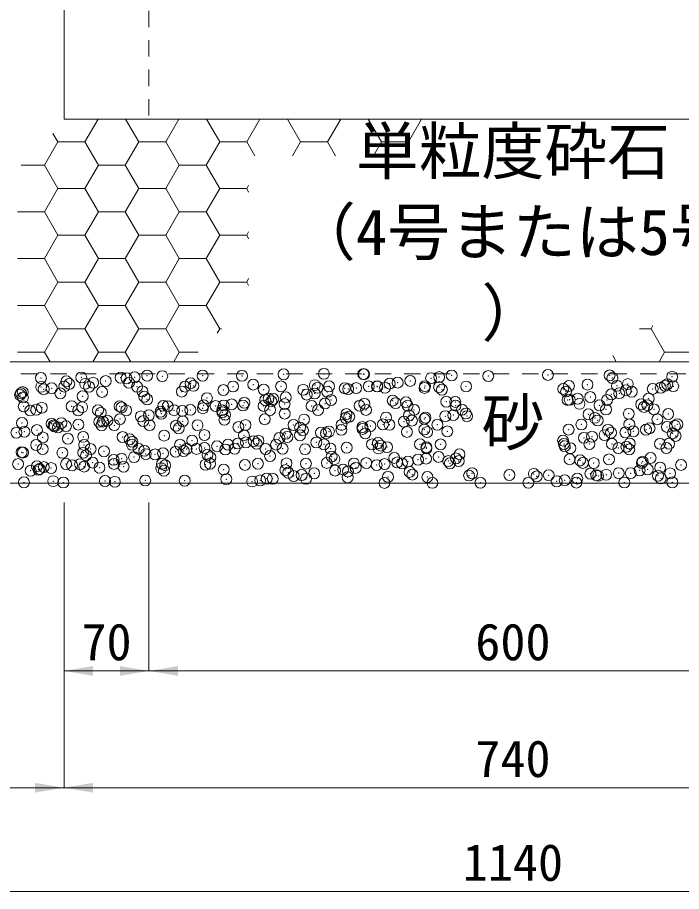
# Model space of a CAD drawing. Units: millimetres at full size. Extents: x 40781 to 122968, y -21714 to -2620.
# Drawn here: x 75143 to 75690, y -7374 to -6653 of the extents above; entities that cross this region are included whole.
import ezdxf
from ezdxf.enums import TextEntityAlignment as Align

# ---------------------------------------------------------------- set-up
doc = ezdxf.new("R2010")
doc.units = ezdxf.units.MM
doc.header["$LTSCALE"] = 18
doc.header["$PDMODE"] = 32
doc.header["$PDSIZE"] = 9
doc.linetypes.add('USER2', pattern=[1.35, 0.75, -0.6])
for name, color, linetype, lineweight in [('0_2', 7, 'Continuous', 9), ('ハッチング', 7, 'Continuous', 5), ('寸法線', 7, 'Continuous', 9), ('本体', 2, 'Continuous', 13)]:
    doc.layers.add(name, color=color, linetype=linetype, lineweight=lineweight)
doc.styles.add('ＭＳ ゴシック', font='')
doc.styles.get('ＭＳ ゴシック').set_extended_font_data('MS Gothic')

# ---------------------------------------------------------------- blocks, each defined once
blk = doc.blocks.new('filled_arrow')
at = {"color": 0, "linetype": 'Continuous', "lineweight": -2}
blk.add_solid([(7.5, 1.25), (0, 0), (7.5, -1.25)], dxfattribs=at)

msp = doc.modelspace()

# ---------------------------------------------------------------- linework, layer by layer
at = {"layer": 'ハッチング'}
for p, q in [((75198.29, -6755.84), (75209.17, -6737)), ((75242.74, -6755.84), (75231.86, -6737)), ((75264.96, -6755.84), (75275.84, -6737)), ((75309.41, -6755.84), (75298.53, -6737)), ((75331.64, -6755.84), (75342.52, -6737)), ((75376.09, -6755.84), (75365.21, -6737)), ((75398.31, -6755.84), (75409.19, -6737)), ((75442.76, -6755.84), (75431.88, -6737)), ((75465.08, -6755.68), (75475.87, -6737)), ((75176.06, -6755.84), (75171.98, -6748.78)), ((75164.95, -6775.09), (75176.06, -6755.84)), ((75176.06, -6755.84), (75198.29, -6755.84)), ((75209.4, -6775.09), (75198.29, -6755.84)), ((75231.62, -6775.09), (75242.74, -6755.84)), ((75242.74, -6755.84), (75264.96, -6755.84)), ((75276.07, -6775.09), (75264.96, -6755.84)), ((75298.3, -6775.09), (75309.41, -6755.84)), ((75309.41, -6755.84), (75331.64, -6755.84)), ((75338.24, -6767.27), (75331.64, -6755.84)), ((75369.49, -6767.27), (75376.09, -6755.84)), ((75376.09, -6755.84), (75398.31, -6755.84)), ((75404.91, -6767.27), (75398.31, -6755.84)), ((75436.16, -6767.27), (75442.76, -6755.84)), ((75442.76, -6755.84), (75464.92, -6755.84)), ((75145.67, -6775.09), (75164.95, -6775.09)), ((75176.06, -6794.34), (75164.95, -6775.09)), ((75198.29, -6794.34), (75209.4, -6775.09)), ((75209.4, -6775.09), (75231.62, -6775.09)), ((75242.74, -6794.34), (75231.62, -6775.09)), ((75264.96, -6794.34), (75276.07, -6775.09)), ((75276.07, -6775.09), (75298.3, -6775.09)), ((75309.41, -6794.34), (75298.3, -6775.09)), ((75331.64, -6794.34), (75333.28, -6791.49)), ((75164.95, -6813.58), (75176.06, -6794.34)), ((75176.06, -6794.34), (75198.29, -6794.34)), ((75209.4, -6813.58), (75198.29, -6794.34)), ((75231.62, -6813.58), (75242.74, -6794.34)), ((75242.74, -6794.34), (75264.96, -6794.34)), ((75276.07, -6813.58), (75264.96, -6794.34)), ((75298.3, -6813.58), (75309.41, -6794.34)), ((75309.41, -6794.34), (75331.64, -6794.34)), ((75333.28, -6797.18), (75331.64, -6794.34)), ((75142.73, -6813.58), (75164.95, -6813.58)), ((75176.06, -6832.83), (75164.95, -6813.58)), ((75198.29, -6832.83), (75209.4, -6813.58)), ((75209.4, -6813.58), (75231.62, -6813.58)), ((75242.74, -6832.83), (75231.62, -6813.58)), ((75264.96, -6832.83), (75276.07, -6813.58)), ((75276.07, -6813.58), (75298.3, -6813.58)), ((75309.41, -6832.83), (75298.3, -6813.58)), ((75164.95, -6852.08), (75176.06, -6832.83)), ((75176.06, -6832.83), (75198.29, -6832.83)), ((75209.4, -6852.08), (75198.29, -6832.83)), ((75231.62, -6852.08), (75242.74, -6832.83)), ((75242.74, -6832.83), (75264.96, -6832.83)), ((75276.07, -6852.08), (75264.96, -6832.83)), ((75298.3, -6852.08), (75309.41, -6832.83)), ((75309.41, -6832.83), (75331.64, -6832.83)), ((75331.64, -6832.83), (75333.28, -6829.99)), ((75333.28, -6835.68), (75331.64, -6832.83)), ((75142.73, -6852.08), (75164.95, -6852.08)), ((75176.06, -6871.33), (75164.95, -6852.08)), ((75198.29, -6871.33), (75209.4, -6852.08)), ((75209.4, -6852.08), (75231.62, -6852.08)), ((75242.74, -6871.33), (75231.62, -6852.08)), ((75264.96, -6871.33), (75276.07, -6852.08)), ((75276.07, -6852.08), (75298.3, -6852.08)), ((75309.41, -6871.33), (75298.3, -6852.08)), ((75164.95, -6890.57), (75176.06, -6871.33)), ((75176.06, -6871.33), (75198.29, -6871.33)), ((75209.4, -6890.57), (75198.29, -6871.33)), ((75231.62, -6890.57), (75242.74, -6871.33)), ((75242.74, -6871.33), (75264.96, -6871.33)), ((75276.07, -6890.57), (75264.96, -6871.33)), ((75298.3, -6890.57), (75309.41, -6871.33)), ((75309.41, -6871.33), (75331.64, -6871.33)), ((75331.64, -6871.33), (75333.28, -6868.48)), ((75333.28, -6874.17), (75331.64, -6871.33)), ((75142.73, -6890.57), (75164.95, -6890.57)), ((75176.06, -6909.82), (75164.95, -6890.57)), ((75198.29, -6909.82), (75209.4, -6890.57)), ((75209.4, -6890.57), (75231.62, -6890.57)), ((75242.74, -6909.82), (75231.62, -6890.57)), ((75264.96, -6909.82), (75276.07, -6890.57)), ((75276.07, -6890.57), (75298.3, -6890.57)), ((75309.41, -6909.82), (75298.3, -6890.57)), ((75665.01, -6909.82), (75666.56, -6907.14)), ((75164.95, -6929.07), (75176.06, -6909.82)), ((75176.06, -6909.82), (75198.29, -6909.82)), ((75209.4, -6929.07), (75198.29, -6909.82)), ((75231.62, -6929.07), (75242.74, -6909.82)), ((75242.74, -6909.82), (75264.96, -6909.82)), ((75276.07, -6929.07), (75264.96, -6909.82)), ((75307.32, -6913.44), (75309.41, -6909.82)), ((75309.41, -6909.82), (75310.94, -6909.82)), ((75655.5, -6909.82), (75665.01, -6909.82)), ((75676.12, -6929.07), (75665.01, -6909.82)), ((75142.73, -6929.07), (75164.95, -6929.07)), ((75169.53, -6937), (75164.95, -6929.07)), ((75204.82, -6937), (75209.4, -6929.07)), ((75209.4, -6929.07), (75231.62, -6929.07)), ((75236.2, -6937), (75231.62, -6929.07)), ((75271.5, -6937), (75276.07, -6929.07)), ((75276.07, -6929.07), (75291.69, -6929.07)), ((75671.55, -6937), (75676.12, -6929.07)), ((75676.12, -6929.07), (75698.35, -6929.07)), ((75636.25, -6937), (75633.35, -6931.97))]:
    msp.add_line(p, q, dxfattribs=at)
at = {"layer": 'ハッチング', "linetype": 'USER2', "lineweight": 9}
msp.add_lwpolyline([(75921.1, -6217), (76131.1, -6217), (76131.1, -6947), (74971.1, -6947), (74971.1, -6217), (75181.1, -6217)], dxfattribs=at)
at = {"layer": 'ハッチング', "lineweight": 20}
msp.add_lwpolyline([(75181.1, -6227), (74981.1, -6227), (74981.1, -6937), (76121.1, -6937), (76121.1, -6227), (75921.1, -6227)], dxfattribs=at)
msp.add_lwpolyline([(74981.1, -7037), (76121.1, -7037), (76121.1, -6937), (74981.1, -6937)], close=True, dxfattribs=at)
at = {"layer": 'ハッチング'}
for p in [(75249.61, -6948.52), (75262.05, -6948.95), (75295.3, -6948.53), (75327.79, -6948.68), (75362.09, -6947.45), (75395.33, -6947.02), (75427.82, -6947.18), (75428.36, -6947.34), (75500.62, -6948.36), (75530.74, -6948.9), (75579.97, -6947.88), (75630.79, -6948.31), (75682.36, -6949.44), (75162.02, -6950.46), (75183.07, -6953.22), (75185.41, -6955.37), (75195.27, -6950.03), (75198.49, -6955.25), (75205.1, -6954.38), (75215.42, -6953.02), (75227.75, -6950.19), (75232.67, -6950.75), (75234.63, -6954.35), (75239.28, -6949.88), (75285.45, -6954.78), (75337.02, -6955.91), (75387.84, -6956.34), (75449.5, -6955.09), (75456.11, -6954.22), (75466.43, -6952.86), (75483.68, -6950.59), (75490.29, -6949.72), (75612.57, -6955.92), (75633.13, -6950.46), (75645.81, -6955.5), (75678.3, -6955.65), (75145.65, -6963.02), (75147.05, -6962.02), (75162.23, -6957.75), (75164.3, -6959.75), (75170.91, -6958.88), (75178.14, -6963.17), (75181.24, -6957.52), (75201.78, -6957.68), (75212.44, -6961.94), (75241.33, -6957.61), (75245.68, -6961.51), (75278.17, -6961.67), (75280.88, -6957.54), (75287.79, -6956.93), (75312.47, -6960.43), (75320.43, -6957.47), (75345.71, -6960.01), (75359.98, -6957.39), (75378.2, -6960.17), (75387.74, -6963.22), (75390.18, -6958.49), (75398.06, -6961.86), (75399.53, -6957.32), (75412.5, -6958.93), (75415.31, -6959.59), (75421.92, -6958.72), (75432.25, -6957.36), (75439.08, -6957.25), (75439.41, -6957.47), (75445.75, -6958.51), (75478.23, -6958.66), (75478.63, -6957.18), (75490.22, -6957.9), (75492.56, -6960.05), (75512.54, -6957.43), (75592.61, -6959.46), (75594.95, -6961.61), (75597.28, -6956.96), (75632.13, -6963.93), (75636.83, -6956.89), (75638.74, -6963.06), (75644.18, -6960.58), (75649.07, -6961.7), (75666.32, -6959.42), (75672.93, -6958.55), (75676.38, -6956.82), (75683.25, -6957.2), (75144.89, -6964.37), (75147.23, -6966.51), (75196.46, -6965.49), (75247.27, -6965.93), (75249.61, -6968.07), (75298.84, -6967.05), (75329.69, -6970.86), (75346.94, -6968.59), (75349.66, -6967.49), (75352, -6969.63), (75353.55, -6967.72), (75363.88, -6966.36), (75381.13, -6964.09), (75401.23, -6968.61), (75452.05, -6969.05), (75454.39, -6971.19), (75462.92, -6970.41), (75496.16, -6969.99), (75503.61, -6970.17), (75596.2, -6968.49), (75597.95, -6968.43), (75604.56, -6967.56), (75614.88, -6966.2), (75628.68, -6968.64), (75662.98, -6967.41), (75147.85, -6973.86), (75153.21, -6977.27), (75158.28, -6976.64), (75162.82, -6974.93), (75187.4, -6973.79), (75192.76, -6977.2), (75196.07, -6974.5), (75209.1, -6977.08), (75226.95, -6973.72), (75228.55, -6974.66), (75232.31, -6977.13), (75260.66, -6978.2), (75262.85, -6973.42), (75266.5, -6973.65), (75271.86, -6977.06), (75278.57, -6977.59), (75285.18, -6976.72), (75295.5, -6975.36), (75296.1, -6973), (75306.05, -6973.57), (75311.41, -6976.99), (75312.75, -6973.09), (75319.36, -6972.22), (75328.59, -6973.15), (75345.6, -6973.5), (75350.96, -6976.91), (75362.89, -6971.92), (75385.15, -6973.43), (75390.51, -6976.84), (75396.13, -6971.49), (75424.7, -6973.36), (75428.62, -6971.65), (75430.06, -6976.77), (75464.25, -6973.29), (75469.61, -6976.7), (75503.8, -6973.21), (75509.16, -6976.63), (75606, -6971.73), (75622.45, -6973), (75627.81, -6976.41), (75656.82, -6972.17), (75659.16, -6974.31), (75662, -6972.93), (75667.35, -6976.34), (75211.44, -6979.22), (75227.13, -6984.36), (75244.38, -6982.09), (75250.99, -6981.22), (75261.32, -6979.86), (75311.48, -6978.64), (75313.27, -6984.91), (75313.82, -6980.78), (75346.51, -6984.48), (75363.05, -6979.76), (75379, -6984.64), (75413.3, -6983.4), (75413.87, -6980.19), (75416.21, -6982.34), (75446.55, -6982.98), (75465.44, -6981.32), (75467.82, -6985.56), (75478.14, -6984.2), (75479.03, -6983.13), (75495.39, -6981.93), (75502, -6981.06), (75512.33, -6979.7), (75513.34, -6981.9), (75613.37, -6980.39), (75618.64, -6983.31), (75620.98, -6985.46), (75646.61, -6979.97), (75670.21, -6984.44), (75679.1, -6980.13), (75146.45, -6987.49), (75170.92, -6988.22), (75172.49, -6989.56), (75173.26, -6990.37), (75176.01, -6991.09), (75178.94, -6987.65), (75182.62, -6990.22), (75192.95, -6988.86), (75210.2, -6986.59), (75212.04, -6989.48), (75213.24, -6986.41), (75216.81, -6985.72), (75222.49, -6989.35), (75246.48, -6985.99), (75251.59, -6989.41), (75273.3, -6989.78), (75275.65, -6991.93), (75278.97, -6986.14), (75291.14, -6989.34), (75324.87, -6990.9), (75330.69, -6989.27), (75370.24, -6989.2), (75375.69, -6991.34), (75409.79, -6989.12), (75427.02, -6990.93), (75427.26, -6992.46), (75433.63, -6990.06), (75443.96, -6988.7), (75449.34, -6989.05), (75461.21, -6986.43), (75488.89, -6988.98), (75607.54, -6988.77), (75647.08, -6988.69), (75663.78, -6991.88), (75678.03, -6990.77), (75684.64, -6989.9), (75686.63, -6988.62), (75141.83, -6995.59), (75148.44, -6994.72), (75158.76, -6993.36), (75163.62, -6999.4), (75196.87, -6998.97), (75229.35, -6999.13), (75263.65, -6997.89), (75296.9, -6997.47), (75329.39, -6997.62), (75358.65, -6999.93), (75363.69, -6996.39), (75365.26, -6999.06), (75375.58, -6997.7), (75378.03, -6993.49), (75392.83, -6995.43), (75396.93, -6995.96), (75399.45, -6994.56), (75409.77, -6993.2), (75429.42, -6996.12), (75463.72, -6994.88), (75478.08, -6992.9), (75480.42, -6995.05), (75496.96, -6994.46), (75597, -6992.96), (75609.66, -6999.77), (75616.27, -6998.9), (75626.59, -6997.54), (75629.48, -6993.11), (75632.03, -6995.58), (75643.84, -6995.27), (75650.45, -6994.4), (75660.78, -6993.04), (75682.85, -6996.02), (75685.19, -6998.16), (75158.11, -7005.66), (75184.31, -7000.49), (75197.66, -7005.59), (75235.13, -7000.93), (75237.21, -7005.52), (75237.47, -7003.07), (75276.76, -7005.45), (75286.69, -7002.05), (75307.21, -7006.7), (75316.31, -7005.38), (75324.46, -7004.43), (75331.07, -7003.56), (75337.51, -7002.49), (75339.85, -7004.63), (75341.4, -7002.2), (75355.86, -7005.3), (75389.08, -7003.61), (75395.41, -7005.23), (75434.96, -7005.16), (75439.9, -7004.05), (75442.24, -7006.19), (75474.51, -7005.09), (75491.47, -7005.17), (75592.41, -7002.04), (75593.16, -7004.87), (75593.85, -7006.73), (75614.17, -7004.86), (75632.71, -7004.8), (75644.67, -7007.17), (75647.41, -7004.44), (75672.26, -7004.73), (75679.9, -7004.6), (75146.13, -7011.64), (75147.25, -7011.96), (75163.47, -7009.08), (75179.74, -7012.12), (75196.95, -7012.07), (75199.29, -7014.22), (75203.02, -7009), (75214.04, -7010.88), (75242.57, -7008.93), (75247.28, -7010.46), (75248.52, -7013.2), (75256.09, -7013.43), (75262.7, -7012.56), (75273.03, -7011.2), (75279.77, -7010.61), (75282.12, -7008.86), (75290.28, -7008.93), (75296.89, -7008.06), (75299.33, -7013.63), (75314.07, -7009.38), (75321.66, -7008.79), (75347.31, -7008.95), (75361.21, -7008.72), (75379.8, -7009.11), (75400.76, -7008.64), (75414.1, -7007.87), (75440.31, -7008.57), (75447.35, -7007.45), (75479.83, -7007.6), (75479.86, -7008.5), (75507.1, -7013.27), (75598.51, -7008.28), (75638.06, -7008.21), (75647.01, -7009.31), (75677.61, -7008.14), (75143.2, -7021.43), (75182.75, -7021.36), (75194.33, -7021.56), (75204.66, -7020.2), (75221.91, -7017.93), (75222.3, -7021.29), (75228.52, -7017.06), (75238.84, -7015.7), (75261.85, -7021.21), (75301.4, -7021.14), (75301.68, -7015.78), (75340.94, -7021.07), (75350.9, -7014.76), (75364.49, -7020.86), (75380.49, -7021), (75397.73, -7020.44), (75401.72, -7015.19), (75404.06, -7017.34), (75420.04, -7020.93), (75430.22, -7020.59), (75445.34, -7021.4), (75453.29, -7016.32), (75455.67, -7020.04), (75459.59, -7020.86), (75464.52, -7019.36), (75472.92, -7017.77), (75479.53, -7016.9), (75489.85, -7015.54), (75497.76, -7018.93), (75499.14, -7020.78), (75504.11, -7016.75), (75506.45, -7018.9), (75597.8, -7017.43), (75606.49, -7018.31), (75608.83, -7020.46), (75617.79, -7020.57), (75630.28, -7017.58), (75657.34, -7020.5), (75658.06, -7019.44), (75664.58, -7016.35), (75153.54, -7026.93), (75158.77, -7023.22), (75160.15, -7026.06), (75161.11, -7025.37), (75164.42, -7023.87), (75170.47, -7024.7), (75187.72, -7022.43), (75197.67, -7023.44), (75210.34, -7024.34), (75230.15, -7023.6), (75261.16, -7024.78), (75263.5, -7026.93), (75264.45, -7022.36), (75297.7, -7021.94), (75312.72, -7025.9), (75330.19, -7022.1), (75363.54, -7026.34), (75365.88, -7028.48), (75404.54, -7026.77), (75411.15, -7025.9), (75415.11, -7027.46), (75421.48, -7024.54), (75438.73, -7022.27), (75465.93, -7027.9), (75655.55, -7026.61), (75662.16, -7025.74), (75672.49, -7024.38), (75689.74, -7022.11), (75172.16, -7035.49), (75214.84, -7035.35), (75222.98, -7035.93), (75248.08, -7034.93), (75280.57, -7035.08), (75314.87, -7033.85), (75336.17, -7035.77), (75342.78, -7034.9), (75348.11, -7033.42), (75353.11, -7033.54), (75370.36, -7031.27), (75376.97, -7030.4), (75380.6, -7033.58), (75387.29, -7029.04), (75414.9, -7032.34), (75448.15, -7031.92), (75468.27, -7030.04), (75480.63, -7032.07), (75514.94, -7030.84), (75517.5, -7029.02), (75548.18, -7030.41), (75568.31, -7029.46), (75570.66, -7031.6), (75580.67, -7030.57), (75587.18, -7035.61), (75593.79, -7034.74), (75604.12, -7033.38), (75614.97, -7029.33), (75619.88, -7030.58), (75621.37, -7031.11), (75627.98, -7030.24), (75638.3, -7028.88), (75648.21, -7028.91), (75670.7, -7031.02), (75673.04, -7033.16), (75680.7, -7029.07), (75148.05, -7036.43), (75180.54, -7036.59), (75445.22, -7036.96), (75484.76, -7036.89), (75524.31, -7036.82), (75563.86, -7036.75), (75603.41, -7036.68), (75642.96, -7036.6), (75682.51, -7036.53)]:
    msp.add_point(p, dxfattribs=at)
at = {"layer": '寸法線'}
for p, q in [((75181.1, -7053), (75181.1, -7288.19)), ((75181.1, -7053), (75181.1, -7288.19)), ((75181.1, -7053), (75181.1, -7191.92)), ((75251.1, -7053), (75251.1, -7191.92)), ((75251.1, -7053), (75251.1, -7191.92)), ((75181.1, -7191.92), (75251.1, -7191.92)), ((75251.1, -7191.92), (75851.1, -7191.92)), ((74981.1, -7288.19), (75181.1, -7288.19)), ((75181.1, -7288.19), (75921.1, -7288.19)), ((74981.1, -7373.73), (76121.1, -7373.73))]:
    msp.add_line(p, q, dxfattribs=at)
at = {"layer": '本体', "linetype": 'USER2'}
msp.add_line((75251.1, -6040.2), (75251.1, -6737), dxfattribs=at)
at = {"layer": '本体'}
msp.add_lwpolyline([(75118.6, -6102), (75181.1, -6167), (75181.1, -6737), (75921.1, -6737), (75921.1, -6167), (75983.6, -6102)], dxfattribs=at)

# ---------------------------------------------------------------- block references
at = {"layer": '寸法線', "xscale": 3.2, "yscale": 3.2}
for p in [(75181.1, -7191.92), (75251.1, -7191.92), (75181.1, -7288.19)]:
    msp.add_blockref('filled_arrow', p, dxfattribs=at)
at = {"layer": '寸法線', "xscale": 3.2, "yscale": 3.2, "rotation": 180}
for p in [(75251.1, -7191.92), (75181.1, -7288.19)]:
    msp.add_blockref('filled_arrow', p, dxfattribs=at)

# ---------------------------------------------------------------- texts
at = {"layer": '0_2', "style": 'ＭＳ ゴシック'}
msp.add_text('砂', height=37.98, dxfattribs=at).set_placement((75551.1, -6987), align=Align.MIDDLE_CENTER)
at = {"layer": 'ハッチング', "style": 'ＭＳ ゴシック'}
for s, p in [('単粒度砕石', (75421.6, -6744.43)), ('（4号または5号', (75369.8, -6811.1)), ('）', (75525.2, -6877.77))]:
    msp.add_text(s, height=37.98, dxfattribs=at).set_placement(p, align=Align.TOP_LEFT)
at = {"layer": '寸法線', "style": 'ＭＳ ゴシック'}
for s, p in [('70', (75216.1, -7167.92)), ('600', (75551.1, -7167.92)), ('740', (75551.1, -7264.19)), ('1140', (75551.1, -7349.73))]:
    msp.add_text(s, height=30.38, dxfattribs=at).set_placement(p, align=Align.MIDDLE_CENTER)

doc.saveas('drawing.dxf')
